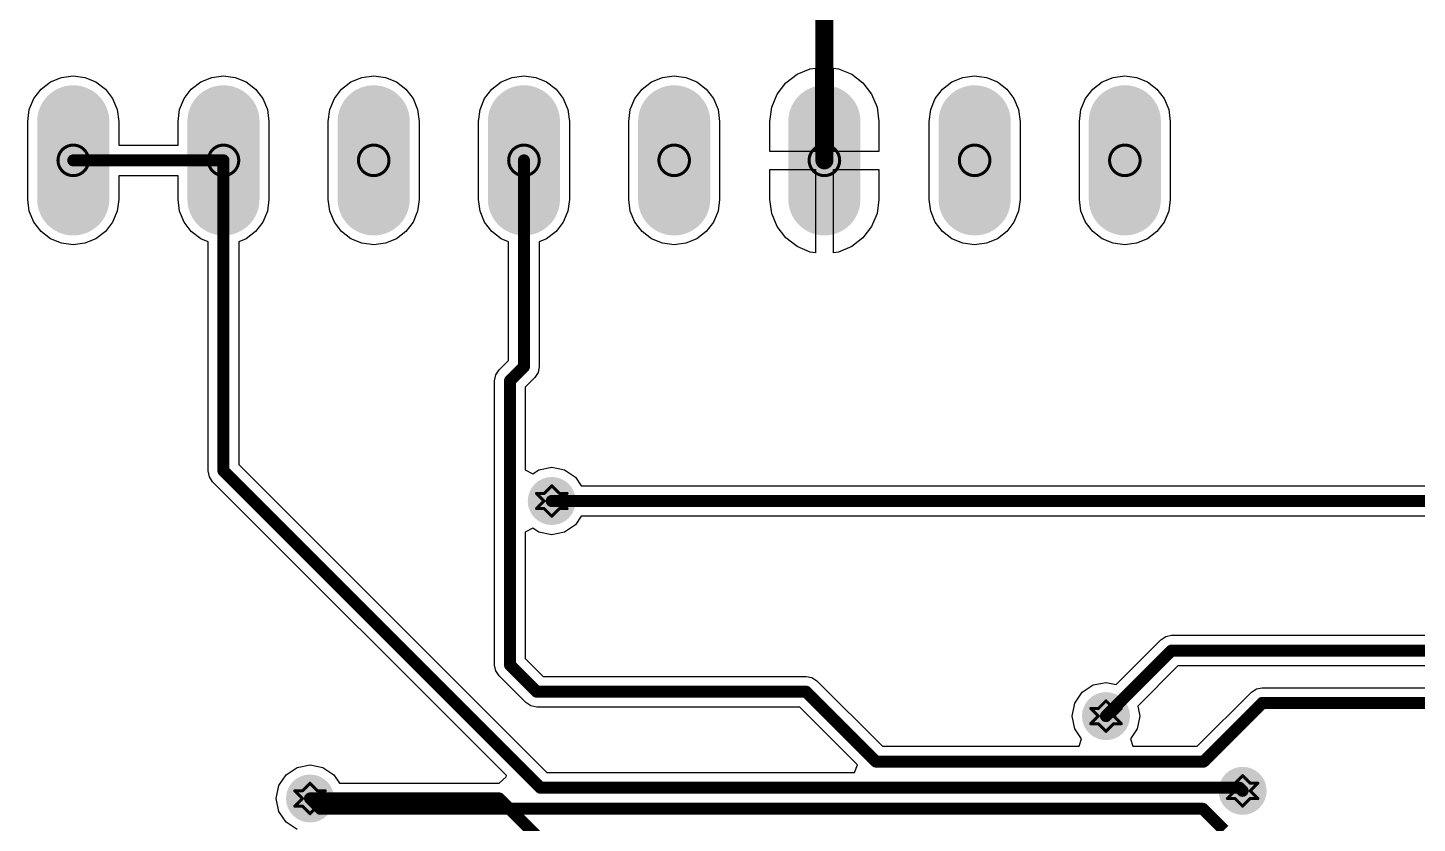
# Paper-space layout 'Лист1' of a CAD drawing. Header units: millimetres. Extents: x 0 to 594, y 0 to 420.
# Drawn here: x 365.58 to 411.77, y 305.27 to 331.73 of the extents above; entities that cross this region are included whole.
import ezdxf

# ---------------------------------------------------------------- set-up
doc = ezdxf.new("R2010")
doc.units = ezdxf.units.MM
for name, color, linetype in [('BottomLayer', 5, 'Continuous'), ('DrillDrawing', 1, 'Continuous'), ('PadHoleLayer', 156, 'Continuous')]:
    doc.layers.add(name, color=color, linetype=linetype)

psp = doc.layouts.new('Лист1')

# ---------------------------------------------------------------- hatches: boundary and pattern name
at = {"layer": 'BottomLayer'}
h = psp.add_hatch(color=5, dxfattribs=at)
edge = h.paths.add_edge_path()
edge.add_arc((367.089, 328.62), 1.199, 0, 180)
edge.add_line((365.891, 328.62), (365.891, 326.023))
edge.add_arc((367.089, 326.023), 1.199, 180, 360)
edge.add_line((368.288, 326.023), (368.288, 328.62))
h = psp.add_hatch(color=5, dxfattribs=at)
edge = h.paths.add_edge_path()
edge.add_arc((372.084, 328.62), 1.199, 0, 180)
edge.add_line((370.885, 328.62), (370.885, 326.023))
edge.add_arc((372.084, 326.023), 1.199, 180, 360)
edge.add_line((373.283, 326.023), (373.283, 328.62))
h = psp.add_hatch(color=5, dxfattribs=at)
edge = h.paths.add_edge_path()
edge.add_arc((377.079, 328.62), 1.199, 0, 180)
edge.add_line((375.88, 328.62), (375.88, 326.023))
edge.add_arc((377.079, 326.023), 1.199, 180, 360)
edge.add_line((378.277, 326.023), (378.277, 328.62))
h = psp.add_hatch(color=5, dxfattribs=at)
edge = h.paths.add_edge_path()
edge.add_arc((382.073, 328.62), 1.199, 0, 180)
edge.add_line((380.875, 328.62), (380.875, 326.023))
edge.add_arc((382.073, 326.023), 1.199, 180, 360)
edge.add_line((383.272, 326.023), (383.272, 328.62))
h = psp.add_hatch(color=5, dxfattribs=at)
edge = h.paths.add_edge_path()
edge.add_arc((387.068, 328.62), 1.199, 0, 180)
edge.add_line((385.869, 328.62), (385.869, 326.023))
edge.add_arc((387.068, 326.023), 1.199, 180, 360)
edge.add_line((388.267, 326.023), (388.267, 328.62))
h = psp.add_hatch(color=5, dxfattribs=at)
edge = h.paths.add_edge_path()
edge.add_arc((392.063, 328.62), 1.199, 0, 180)
edge.add_line((390.864, 328.62), (390.864, 326.023))
edge.add_arc((392.063, 326.023), 1.199, 180, 360)
edge.add_line((393.262, 326.023), (393.262, 328.62))
h = psp.add_hatch(color=5, dxfattribs=at)
edge = h.paths.add_edge_path()
edge.add_arc((397.058, 328.62), 1.199, 0, 180)
edge.add_line((395.859, 328.62), (395.859, 326.023))
edge.add_arc((397.058, 326.023), 1.199, 180, 360)
edge.add_line((398.256, 326.023), (398.256, 328.62))
h = psp.add_hatch(color=5, dxfattribs=at)
edge = h.paths.add_edge_path()
edge.add_arc((402.052, 328.62), 1.199, 0, 180)
edge.add_line((400.853, 328.62), (400.853, 326.023))
edge.add_arc((402.052, 326.023), 1.199, 180, 360)
edge.add_line((403.251, 326.023), (403.251, 328.62))
h = psp.add_hatch(color=5, dxfattribs=at)
edge = h.paths.add_edge_path()
edge.add_arc((382.999, 315.99), 0.799, 0, 360, ccw=False)
h = psp.add_hatch(color=5, dxfattribs=at)
edge = h.paths.add_edge_path()
edge.add_arc((401.426, 308.834), 0.799, 0, 360, ccw=False)
h = psp.add_hatch(color=5, dxfattribs=at)
edge = h.paths.add_edge_path()
edge.add_arc((374.962, 306.094), 0.799, 0, 360, ccw=False)
h = psp.add_hatch(color=5, dxfattribs=at)
edge = h.paths.add_edge_path()
edge.add_arc((405.968, 306.348), 0.799, 0, 360, ccw=False)
at = {"layer": 'PadHoleLayer'}
h = psp.add_hatch(color=156, dxfattribs=at)
edge = h.paths.add_edge_path()
edge.add_arc((367.089, 327.322), 0.599, 0, 360, ccw=False)
h = psp.add_hatch(color=156, dxfattribs=at)
edge = h.paths.add_edge_path()
edge.add_arc((372.084, 327.322), 0.599, 0, 360, ccw=False)
h = psp.add_hatch(color=156, dxfattribs=at)
edge = h.paths.add_edge_path()
edge.add_arc((377.079, 327.322), 0.599, 0, 360, ccw=False)
h = psp.add_hatch(color=156, dxfattribs=at)
edge = h.paths.add_edge_path()
edge.add_arc((382.073, 327.322), 0.599, 0, 360, ccw=False)
h = psp.add_hatch(color=156, dxfattribs=at)
edge = h.paths.add_edge_path()
edge.add_arc((387.068, 327.322), 0.599, 0, 360, ccw=False)
h = psp.add_hatch(color=156, dxfattribs=at)
edge = h.paths.add_edge_path()
edge.add_arc((392.063, 327.322), 0.599, 0, 360, ccw=False)
h = psp.add_hatch(color=156, dxfattribs=at)
edge = h.paths.add_edge_path()
edge.add_arc((397.058, 327.322), 0.599, 0, 360, ccw=False)
h = psp.add_hatch(color=156, dxfattribs=at)
edge = h.paths.add_edge_path()
edge.add_arc((402.052, 327.322), 0.599, 0, 360, ccw=False)

# ---------------------------------------------------------------- linework, layer by layer
at = {"layer": 'BottomLayer'}
for p, q in [((391.156, 330.191), (391.593, 330.372)), ((391.593, 330.372), (391.763, 330.394)), ((391.763, 330.394), (391.763, 327.621)), ((392.362, 327.621), (392.362, 330.394)), ((392.362, 330.394), (392.532, 330.372)), ((392.532, 330.372), (392.97, 330.191)), ((366.021, 329.689), (366.334, 329.929)), ((366.334, 329.929), (366.698, 330.08)), ((366.698, 330.08), (367.089, 330.132)), ((367.089, 330.132), (367.48, 330.08)), ((367.48, 330.08), (367.845, 329.929)), ((367.845, 329.929), (368.158, 329.689)), ((371.015, 329.689), (371.328, 329.929)), ((371.328, 329.929), (371.693, 330.08)), ((371.693, 330.08), (372.084, 330.132)), ((372.084, 330.132), (372.475, 330.08)), ((372.475, 330.08), (372.84, 329.929)), ((372.84, 329.929), (373.153, 329.689)), ((376.01, 329.689), (376.323, 329.929)), ((376.323, 329.929), (376.687, 330.08)), ((376.687, 330.08), (377.079, 330.132)), ((377.079, 330.132), (377.47, 330.08)), ((377.47, 330.08), (377.834, 329.929)), ((377.834, 329.929), (378.147, 329.689)), ((381.005, 329.689), (381.318, 329.929)), ((381.318, 329.929), (381.682, 330.08)), ((381.682, 330.08), (382.073, 330.132)), ((382.073, 330.132), (382.465, 330.08)), ((382.465, 330.08), (382.829, 329.929)), ((382.829, 329.929), (383.142, 329.689)), ((385.999, 329.689), (386.312, 329.929)), ((386.312, 329.929), (386.677, 330.08)), ((386.677, 330.08), (387.068, 330.132)), ((387.068, 330.132), (387.459, 330.08)), ((387.459, 330.08), (387.824, 329.929)), ((387.824, 329.929), (388.137, 329.689)), ((390.492, 329.527), (390.78, 329.903)), ((390.78, 329.903), (391.156, 330.191)), ((392.97, 330.191), (393.345, 329.903)), ((393.345, 329.903), (393.633, 329.527)), ((395.989, 329.689), (396.302, 329.929)), ((396.302, 329.929), (396.666, 330.08)), ((396.666, 330.08), (397.058, 330.132)), ((397.058, 330.132), (397.449, 330.08)), ((397.449, 330.08), (397.813, 329.929)), ((397.813, 329.929), (398.126, 329.689)), ((400.984, 329.689), (401.297, 329.929)), ((401.297, 329.929), (401.661, 330.08)), ((401.661, 330.08), (402.052, 330.132)), ((402.052, 330.132), (402.443, 330.08)), ((402.443, 330.08), (402.808, 329.929)), ((402.808, 329.929), (403.121, 329.689)), ((365.629, 329.011), (365.78, 329.376)), ((365.78, 329.376), (366.021, 329.689)), ((368.158, 329.689), (368.398, 329.376)), ((368.398, 329.376), (368.549, 329.011)), ((370.624, 329.011), (370.775, 329.376)), ((370.775, 329.376), (371.015, 329.689)), ((373.153, 329.689), (373.393, 329.376)), ((373.393, 329.376), (373.544, 329.011)), ((375.619, 329.011), (375.77, 329.376)), ((375.77, 329.376), (376.01, 329.689)), ((378.147, 329.689), (378.388, 329.376)), ((378.388, 329.376), (378.538, 329.011)), ((380.614, 329.011), (380.765, 329.376)), ((380.765, 329.376), (381.005, 329.689)), ((383.142, 329.689), (383.382, 329.376)), ((383.382, 329.376), (383.533, 329.011)), ((385.608, 329.011), (385.759, 329.376)), ((385.759, 329.376), (385.999, 329.689)), ((388.137, 329.689), (388.377, 329.376)), ((388.377, 329.376), (388.528, 329.011)), ((390.311, 329.09), (390.492, 329.527)), ((393.633, 329.527), (393.815, 329.09)), ((395.598, 329.011), (395.749, 329.376)), ((395.749, 329.376), (395.989, 329.689)), ((398.126, 329.689), (398.366, 329.376)), ((398.366, 329.376), (398.517, 329.011)), ((400.592, 329.011), (400.743, 329.376)), ((400.743, 329.376), (400.984, 329.689)), ((403.121, 329.689), (403.361, 329.376)), ((403.361, 329.376), (403.512, 329.011)), ((365.578, 328.62), (365.629, 329.011)), ((368.549, 329.011), (368.601, 328.62)), ((370.573, 328.62), (370.624, 329.011)), ((373.544, 329.011), (373.595, 328.62)), ((375.567, 328.62), (375.619, 329.011)), ((378.538, 329.011), (378.59, 328.62)), ((380.562, 328.62), (380.614, 329.011)), ((383.533, 329.011), (383.585, 328.62)), ((385.557, 328.62), (385.608, 329.011)), ((388.528, 329.011), (388.579, 328.62)), ((390.249, 328.62), (390.311, 329.09)), ((393.815, 329.09), (393.876, 328.62)), ((395.546, 328.62), (395.598, 329.011)), ((398.517, 329.011), (398.569, 328.62)), ((400.541, 328.62), (400.592, 329.011)), ((403.512, 329.011), (403.564, 328.62)), ((365.578, 326.023), (365.578, 328.62)), ((368.601, 328.62), (368.601, 327.831)), ((370.573, 327.831), (370.573, 328.62)), ((373.595, 328.62), (373.595, 326.023)), ((375.567, 326.023), (375.567, 328.62)), ((378.59, 328.62), (378.59, 326.023)), ((380.562, 326.023), (380.562, 328.62)), ((383.585, 328.62), (383.585, 326.023)), ((385.557, 326.023), (385.557, 328.62)), ((388.579, 328.62), (388.579, 326.023)), ((390.249, 327.621), (390.249, 328.62)), ((393.876, 328.62), (393.876, 327.621)), ((395.546, 326.023), (395.546, 328.62)), ((398.569, 328.62), (398.569, 326.023)), ((400.541, 326.023), (400.541, 328.62)), ((403.564, 328.62), (403.564, 326.023)), ((368.601, 327.831), (370.573, 327.831)), ((391.763, 327.621), (390.249, 327.621)), ((393.876, 327.621), (392.362, 327.621)), ((370.573, 326.812), (368.601, 326.812)), ((368.601, 326.812), (368.601, 326.023)), ((370.573, 326.023), (370.573, 326.812)), ((390.249, 326.023), (390.249, 327.022)), ((390.249, 327.022), (391.763, 327.022)), ((391.763, 327.022), (391.763, 324.249)), ((392.362, 324.249), (392.362, 327.022)), ((392.362, 327.022), (393.876, 327.022)), ((393.876, 327.022), (393.876, 326.023)), ((365.629, 325.632), (365.578, 326.023)), ((368.601, 326.023), (368.549, 325.632)), ((370.624, 325.632), (370.573, 326.023)), ((373.595, 326.023), (373.544, 325.632)), ((375.619, 325.632), (375.567, 326.023)), ((378.59, 326.023), (378.538, 325.632)), ((380.614, 325.632), (380.562, 326.023)), ((383.585, 326.023), (383.533, 325.632)), ((385.608, 325.632), (385.557, 326.023)), ((388.579, 326.023), (388.528, 325.632)), ((390.311, 325.554), (390.249, 326.023)), ((393.876, 326.023), (393.815, 325.554)), ((395.598, 325.632), (395.546, 326.023)), ((398.569, 326.023), (398.517, 325.632)), ((400.592, 325.632), (400.541, 326.023)), ((403.564, 326.023), (403.512, 325.632)), ((365.78, 325.267), (365.629, 325.632)), ((366.021, 324.954), (365.78, 325.267)), ((368.398, 325.267), (368.158, 324.954)), ((368.549, 325.632), (368.398, 325.267)), ((370.775, 325.267), (370.624, 325.632)), ((371.015, 324.954), (370.775, 325.267)), ((373.393, 325.267), (373.153, 324.954)), ((373.544, 325.632), (373.393, 325.267)), ((375.77, 325.267), (375.619, 325.632)), ((376.01, 324.954), (375.77, 325.267)), ((378.388, 325.267), (378.147, 324.954)), ((378.538, 325.632), (378.388, 325.267)), ((380.765, 325.267), (380.614, 325.632)), ((381.005, 324.954), (380.765, 325.267)), ((383.382, 325.267), (383.142, 324.954)), ((383.533, 325.632), (383.382, 325.267)), ((385.759, 325.267), (385.608, 325.632)), ((385.999, 324.954), (385.759, 325.267)), ((388.377, 325.267), (388.137, 324.954)), ((388.528, 325.632), (388.377, 325.267)), ((390.492, 325.116), (390.311, 325.554)), ((393.815, 325.554), (393.633, 325.116)), ((395.749, 325.267), (395.598, 325.632)), ((395.989, 324.954), (395.749, 325.267)), ((398.366, 325.267), (398.126, 324.954)), ((398.517, 325.632), (398.366, 325.267)), ((400.743, 325.267), (400.592, 325.632)), ((400.984, 324.954), (400.743, 325.267)), ((403.361, 325.267), (403.121, 324.954)), ((403.512, 325.632), (403.361, 325.267)), ((366.334, 324.714), (366.021, 324.954)), ((368.158, 324.954), (367.845, 324.714)), ((371.328, 324.714), (371.015, 324.954)), ((373.153, 324.954), (372.84, 324.714)), ((376.323, 324.714), (376.01, 324.954)), ((378.147, 324.954), (377.834, 324.714)), ((381.318, 324.714), (381.005, 324.954)), ((383.142, 324.954), (382.829, 324.714)), ((386.312, 324.714), (385.999, 324.954)), ((388.137, 324.954), (387.824, 324.714)), ((390.78, 324.741), (390.492, 325.116)), ((393.633, 325.116), (393.345, 324.741)), ((396.302, 324.714), (395.989, 324.954)), ((398.126, 324.954), (397.813, 324.714)), ((401.297, 324.714), (400.984, 324.954)), ((403.121, 324.954), (402.808, 324.714)), ((366.698, 324.563), (366.334, 324.714)), ((367.089, 324.512), (366.698, 324.563)), ((367.48, 324.563), (367.089, 324.512)), ((367.845, 324.714), (367.48, 324.563)), ((371.575, 324.612), (371.328, 324.714)), ((371.575, 316.99), (371.575, 324.612)), ((372.84, 324.714), (372.593, 324.612)), ((372.593, 324.612), (372.593, 317.201)), ((376.687, 324.563), (376.323, 324.714)), ((377.079, 324.512), (376.687, 324.563)), ((377.47, 324.563), (377.079, 324.512)), ((377.834, 324.714), (377.47, 324.563)), ((381.564, 324.612), (381.318, 324.714)), ((381.564, 320.666), (381.564, 324.612)), ((382.829, 324.714), (382.583, 324.612)), ((382.583, 324.612), (382.583, 320.455)), ((386.677, 324.563), (386.312, 324.714)), ((387.068, 324.512), (386.677, 324.563)), ((387.459, 324.563), (387.068, 324.512)), ((387.824, 324.714), (387.459, 324.563)), ((391.156, 324.452), (390.78, 324.741)), ((391.593, 324.271), (391.156, 324.452)), ((392.97, 324.452), (392.532, 324.271)), ((393.345, 324.741), (392.97, 324.452)), ((396.666, 324.563), (396.302, 324.714)), ((397.058, 324.512), (396.666, 324.563)), ((397.449, 324.563), (397.058, 324.512)), ((397.813, 324.714), (397.449, 324.563)), ((401.661, 324.563), (401.297, 324.714)), ((402.052, 324.512), (401.661, 324.563)), ((402.443, 324.563), (402.052, 324.512)), ((402.808, 324.714), (402.443, 324.563)), ((391.763, 324.249), (391.593, 324.271)), ((392.532, 324.271), (392.362, 324.249)), ((381.249, 320.351), (381.564, 320.666)), ((381.1, 319.991), (381.139, 320.186)), ((381.139, 320.186), (381.249, 320.351)), ((382.544, 320.26), (382.433, 320.095)), ((382.583, 320.455), (382.544, 320.26)), ((381.1, 310.534), (381.1, 319.991)), ((382.433, 320.095), (382.119, 319.78)), ((382.119, 319.78), (382.119, 317.028)), ((371.614, 316.795), (371.575, 316.99)), ((372.593, 317.201), (382.835, 306.959)), ((382.119, 317.028), (382.372, 316.893)), ((382.372, 316.893), (382.57, 317.025)), ((382.57, 317.025), (382.999, 317.11)), ((382.999, 317.11), (383.427, 317.025)), ((383.427, 317.025), (383.791, 316.782)), ((371.724, 316.63), (371.614, 316.795)), ((381.493, 306.86), (371.724, 316.63)), ((383.791, 316.782), (383.98, 316.499)), ((383.98, 316.499), (446.954, 316.499)), ((382.372, 315.086), (382.119, 314.951)), ((382.57, 314.954), (382.372, 315.086)), ((383.791, 315.197), (383.427, 314.954)), ((383.98, 315.48), (383.791, 315.197)), ((446.954, 315.48), (383.98, 315.48)), ((382.119, 314.951), (382.119, 310.745)), ((382.999, 314.869), (382.57, 314.954)), ((383.427, 314.954), (382.999, 314.869)), ((401.76, 309.888), (403.248, 311.377)), ((403.248, 311.377), (403.413, 311.487)), ((403.413, 311.487), (403.608, 311.526)), ((403.608, 311.526), (459.396, 311.526)), ((381.139, 310.339), (381.1, 310.534)), ((382.119, 310.745), (382.708, 310.156)), ((403.819, 310.507), (402.48, 309.168)), ((459.606, 310.507), (403.819, 310.507)), ((381.249, 310.174), (381.139, 310.339)), ((382.137, 309.286), (381.249, 310.174)), ((382.708, 310.156), (391.454, 310.156)), ((391.454, 310.156), (391.649, 310.117)), ((391.649, 310.117), (391.814, 310.006)), ((391.814, 310.006), (393.991, 307.829)), ((400.391, 309.263), (400.634, 309.627)), ((400.634, 309.627), (400.997, 309.869)), ((400.997, 309.869), (401.426, 309.955)), ((401.426, 309.955), (401.76, 309.888)), ((404.458, 307.829), (406.259, 309.63)), ((406.259, 309.63), (406.424, 309.741)), ((406.424, 309.741), (406.619, 309.78)), ((406.619, 309.78), (475.647, 309.78)), ((382.303, 309.176), (382.137, 309.286)), ((382.498, 309.137), (382.303, 309.176)), ((391.243, 309.137), (382.498, 309.137)), ((393.168, 307.212), (391.243, 309.137)), ((400.306, 308.834), (400.391, 309.263)), ((402.48, 309.168), (402.546, 308.834)), ((400.391, 308.406), (400.306, 308.834)), ((402.546, 308.834), (402.461, 308.406)), ((400.606, 308.083), (400.391, 308.406)), ((402.461, 308.406), (402.245, 308.083)), ((393.991, 307.829), (400.53, 307.829)), ((400.53, 307.829), (400.606, 308.083)), ((402.245, 308.083), (402.322, 307.829)), ((402.322, 307.829), (404.458, 307.829)), ((374.533, 307.129), (374.962, 307.214)), ((374.962, 307.214), (375.39, 307.129)), ((393.063, 306.959), (393.168, 307.212)), ((373.927, 306.523), (374.17, 306.886)), ((374.17, 306.886), (374.533, 307.129)), ((375.39, 307.129), (375.754, 306.886)), ((375.754, 306.886), (375.943, 306.603)), ((381.254, 306.603), (381.484, 306.812)), ((381.484, 306.812), (381.493, 306.86)), ((382.835, 306.959), (393.063, 306.959)), ((373.841, 306.094), (373.927, 306.523)), ((375.943, 306.603), (381.254, 306.603)), ((373.927, 305.665), (373.841, 306.094)), ((374.17, 305.302), (373.927, 305.665)), ((374.533, 305.059), (374.17, 305.302))]:
    psp.add_line(p, q, dxfattribs=at)
for points, const_width in [([(392.063, 327.322), (392.063, 333.37)], 0.599), ([(372.084, 327.322), (367.089, 327.322)], 0.4), ([(372.084, 316.99), (372.084, 327.322)], 0.4), ([(382.073, 320.455), (382.073, 327.322)], 0.4), ([(382.073, 320.455), (381.609, 319.991)], 0.4), ([(381.609, 310.534), (381.609, 319.991)], 0.4), ([(382.624, 306.449), (372.084, 316.99)], 0.4), ([(447.935, 315.99), (382.999, 315.99)], 0.4), ([(403.608, 311.016), (401.426, 308.834)], 0.4), ([(459.606, 311.016), (403.608, 311.016)], 0.4), ([(382.498, 309.646), (381.609, 310.534)], 0.4), ([(391.454, 309.646), (382.498, 309.646)], 0.4), ([(393.78, 307.32), (391.454, 309.646)], 0.4), ([(406.619, 309.27), (404.669, 307.32)], 0.4), ([(475.647, 309.27), (406.619, 309.27)], 0.4), ([(404.669, 307.32), (393.78, 307.32)], 0.4), ([(381.254, 306.094), (374.962, 306.094)], 0.4), ([(375.306, 305.75), (374.962, 306.094)], 0.4), ([(381.598, 305.75), (381.254, 306.094)], 0.4), ([(405.866, 306.449), (382.624, 306.449)], 0.4), ([(405.968, 306.348), (405.866, 306.449)], 0.4), ([(381.598, 305.75), (375.306, 305.75)], 0.4), ([(404.648, 305.75), (381.598, 305.75)], 0.4), ([(403.532, 283.816), (381.598, 305.75)], 0.4), ([(405.351, 305.047), (404.648, 305.75)], 0.4)]:
    psp.add_lwpolyline(points, dxfattribs=dict(at, const_width=const_width))
for points, const_width in [([(367.189, 327.322, -1), (366.989, 327.322, -1)], 0.2), ([(372.184, 327.322, -1), (371.984, 327.322, -1)], 0.2), ([(372.184, 327.322, -1), (371.984, 327.322, -1)], 0.2), ([(382.173, 327.322, -1), (381.974, 327.322, -1)], 0.2), ([(392.213, 327.322, -1), (391.913, 327.322, -1)], 0.3), ([(382.173, 320.455, -1), (381.974, 320.455, -1)], 0.2), ([(382.173, 320.455, -1), (381.974, 320.455, -1)], 0.2), ([(381.709, 319.991, -1), (381.51, 319.991, -1)], 0.2), ([(381.709, 319.991, -1), (381.51, 319.991, -1)], 0.2), ([(372.184, 316.99, -1), (371.984, 316.99, -1)], 0.2), ([(372.184, 316.99, -1), (371.984, 316.99, -1)], 0.2), ([(383.098, 315.99, -1), (382.899, 315.99, -1)], 0.2), ([(403.708, 311.016, -1), (403.508, 311.016, -1)], 0.2), ([(403.708, 311.016, -1), (403.508, 311.016, -1)], 0.2), ([(381.709, 310.534, -1), (381.51, 310.534, -1)], 0.2), ([(381.709, 310.534, -1), (381.51, 310.534, -1)], 0.2), ([(382.597, 309.646, -1), (382.398, 309.646, -1)], 0.2), ([(382.597, 309.646, -1), (382.398, 309.646, -1)], 0.2), ([(391.554, 309.646, -1), (391.354, 309.646, -1)], 0.2), ([(391.554, 309.646, -1), (391.354, 309.646, -1)], 0.2), ([(406.719, 309.27, -1), (406.519, 309.27, -1)], 0.2), ([(406.719, 309.27, -1), (406.519, 309.27, -1)], 0.2), ([(401.526, 308.834, -1), (401.326, 308.834, -1)], 0.2), ([(393.88, 307.32, -1), (393.681, 307.32, -1)], 0.2), ([(393.88, 307.32, -1), (393.681, 307.32, -1)], 0.2), ([(404.769, 307.32, -1), (404.569, 307.32, -1)], 0.2), ([(404.769, 307.32, -1), (404.569, 307.32, -1)], 0.2), ([(375.062, 306.094, -1), (374.862, 306.094, -1)], 0.2), ([(375.062, 306.094, -1), (374.862, 306.094, -1)], 0.2), ([(381.354, 306.094, -1), (381.154, 306.094, -1)], 0.2), ([(381.354, 306.094, -1), (381.154, 306.094, -1)], 0.2), ([(382.724, 306.449, -1), (382.525, 306.449, -1)], 0.2), ([(382.724, 306.449, -1), (382.525, 306.449, -1)], 0.2), ([(405.966, 306.449, -1), (405.766, 306.449, -1)], 0.2), ([(405.966, 306.449, -1), (405.766, 306.449, -1)], 0.2), ([(406.068, 306.348, -1), (405.868, 306.348, -1)], 0.2), ([(375.406, 305.75, -1), (375.206, 305.75, -1)], 0.2), ([(375.406, 305.75, -1), (375.206, 305.75, -1)], 0.2), ([(381.698, 305.75, -1), (381.498, 305.75, -1)], 0.2), ([(381.698, 305.75, -1), (381.498, 305.75, -1)], 0.2), ([(381.698, 305.75, -1), (381.498, 305.75, -1)], 0.2), ([(381.698, 305.75, -1), (381.498, 305.75, -1)], 0.2), ([(404.748, 305.75, -1), (404.548, 305.75, -1)], 0.2), ([(404.748, 305.75, -1), (404.548, 305.75, -1)], 0.2)]:
    psp.add_lwpolyline(points, format="xyb", close=True, dxfattribs=dict(at, const_width=const_width))
at = {"layer": 'DrillDrawing'}
for points, const_width in [([(366.582, 327.322, -1), (367.597, 327.322, -1)], 0.101), ([(371.577, 327.322, -1), (372.591, 327.322, -1)], 0.101), ([(376.571, 327.322, -1), (377.586, 327.322, -1)], 0.101), ([(381.566, 327.322, -1), (382.581, 327.322, -1)], 0.101), ([(386.561, 327.322, -1), (387.576, 327.322, -1)], 0.101), ([(391.555, 327.322, -1), (392.57, 327.322, -1)], 0.101), ([(396.55, 327.322, -1), (397.565, 327.322, -1)], 0.101), ([(401.545, 327.322, -1), (402.56, 327.322, -1)], 0.101), ([(366.607, 327.322, -1), (366.556, 327.322, -1)], 0.0507), ([(367.622, 327.322, -1), (367.571, 327.322, -1)], 0.0507), ([(371.602, 327.322, -1), (371.551, 327.322, -1)], 0.0507), ([(372.617, 327.322, -1), (372.566, 327.322, -1)], 0.0507), ([(376.597, 327.322, -1), (376.546, 327.322, -1)], 0.0507), ([(377.611, 327.322, -1), (377.561, 327.322, -1)], 0.0507), ([(381.591, 327.322, -1), (381.541, 327.322, -1)], 0.0507), ([(382.606, 327.322, -1), (382.555, 327.322, -1)], 0.0507), ([(386.586, 327.322, -1), (386.535, 327.322, -1)], 0.0507), ([(387.601, 327.322, -1), (387.55, 327.322, -1)], 0.0507), ([(391.581, 327.322, -1), (391.53, 327.322, -1)], 0.0507), ([(392.596, 327.322, -1), (392.545, 327.322, -1)], 0.0507), ([(396.575, 327.322, -1), (396.525, 327.322, -1)], 0.0507), ([(397.59, 327.322, -1), (397.54, 327.322, -1)], 0.0507), ([(401.57, 327.322, -1), (401.519, 327.322, -1)], 0.0507), ([(402.585, 327.322, -1), (402.534, 327.322, -1)], 0.0507), ([(383.024, 316.497, -1), (382.973, 316.497, -1)], 0.0507), ([(383.024, 316.497, -1), (382.973, 316.497, -1)], 0.0507), ([(382.516, 316.243, -1), (382.466, 316.243, -1)], 0.0507), ([(382.516, 316.243, -1), (382.466, 316.243, -1)], 0.0507), ([(382.77, 316.243, -1), (382.719, 316.243, -1)], 0.0507), ([(382.77, 316.243, -1), (382.719, 316.243, -1)], 0.0507), ([(382.77, 315.99, -1), (382.719, 315.99, -1)], 0.0507), ([(382.77, 315.99, -1), (382.719, 315.99, -1)], 0.0507), ([(383.278, 316.243, -1), (383.227, 316.243, -1)], 0.0507), ([(383.278, 316.243, -1), (383.227, 316.243, -1)], 0.0507), ([(383.278, 315.99, -1), (383.227, 315.99, -1)], 0.0507), ([(383.278, 315.99, -1), (383.227, 315.99, -1)], 0.0507), ([(383.531, 316.243, -1), (383.481, 316.243, -1)], 0.0507), ([(383.531, 316.243, -1), (383.481, 316.243, -1)], 0.0507), ([(382.516, 315.736, -1), (382.466, 315.736, -1)], 0.0507), ([(382.516, 315.736, -1), (382.466, 315.736, -1)], 0.0507), ([(382.77, 315.736, -1), (382.719, 315.736, -1)], 0.0507), ([(382.77, 315.736, -1), (382.719, 315.736, -1)], 0.0507), ([(383.024, 315.482, -1), (382.973, 315.482, -1)], 0.0507), ([(383.024, 315.482, -1), (382.973, 315.482, -1)], 0.0507), ([(383.278, 315.736, -1), (383.227, 315.736, -1)], 0.0507), ([(383.278, 315.736, -1), (383.227, 315.736, -1)], 0.0507), ([(383.531, 315.736, -1), (383.481, 315.736, -1)], 0.0507), ([(383.531, 315.736, -1), (383.481, 315.736, -1)], 0.0507), ([(400.944, 309.088, -1), (400.893, 309.088, -1)], 0.0507), ([(400.944, 309.088, -1), (400.893, 309.088, -1)], 0.0507), ([(401.198, 309.088, -1), (401.147, 309.088, -1)], 0.0507), ([(401.198, 309.088, -1), (401.147, 309.088, -1)], 0.0507), ([(401.451, 309.342, -1), (401.401, 309.342, -1)], 0.0507), ([(401.451, 309.342, -1), (401.401, 309.342, -1)], 0.0507), ([(401.705, 309.088, -1), (401.654, 309.088, -1)], 0.0507), ([(401.705, 309.088, -1), (401.654, 309.088, -1)], 0.0507), ([(401.959, 309.088, -1), (401.908, 309.088, -1)], 0.0507), ([(401.959, 309.088, -1), (401.908, 309.088, -1)], 0.0507), ([(400.944, 308.581, -1), (400.893, 308.581, -1)], 0.0507), ([(400.944, 308.581, -1), (400.893, 308.581, -1)], 0.0507), ([(401.198, 308.834, -1), (401.147, 308.834, -1)], 0.0507), ([(401.198, 308.834, -1), (401.147, 308.834, -1)], 0.0507), ([(401.198, 308.581, -1), (401.147, 308.581, -1)], 0.0507), ([(401.198, 308.581, -1), (401.147, 308.581, -1)], 0.0507), ([(401.705, 308.834, -1), (401.654, 308.834, -1)], 0.0507), ([(401.705, 308.834, -1), (401.654, 308.834, -1)], 0.0507), ([(401.705, 308.581, -1), (401.654, 308.581, -1)], 0.0507), ([(401.705, 308.581, -1), (401.654, 308.581, -1)], 0.0507), ([(401.959, 308.581, -1), (401.908, 308.581, -1)], 0.0507), ([(401.959, 308.581, -1), (401.908, 308.581, -1)], 0.0507), ([(401.451, 308.327, -1), (401.401, 308.327, -1)], 0.0507), ([(401.451, 308.327, -1), (401.401, 308.327, -1)], 0.0507), ([(405.993, 306.855, -1), (405.942, 306.855, -1)], 0.0507), ([(405.993, 306.855, -1), (405.942, 306.855, -1)], 0.0507), ([(374.48, 306.348, -1), (374.429, 306.348, -1)], 0.0507), ([(374.48, 306.348, -1), (374.429, 306.348, -1)], 0.0507), ([(374.733, 306.348, -1), (374.683, 306.348, -1)], 0.0507), ([(374.733, 306.348, -1), (374.683, 306.348, -1)], 0.0507), ([(374.987, 306.601, -1), (374.936, 306.601, -1)], 0.0507), ([(374.987, 306.601, -1), (374.936, 306.601, -1)], 0.0507), ([(375.241, 306.348, -1), (375.19, 306.348, -1)], 0.0507), ([(375.241, 306.348, -1), (375.19, 306.348, -1)], 0.0507), ([(375.495, 306.348, -1), (375.444, 306.348, -1)], 0.0507), ([(375.495, 306.348, -1), (375.444, 306.348, -1)], 0.0507), ([(405.486, 306.601, -1), (405.435, 306.601, -1)], 0.0507), ([(405.486, 306.601, -1), (405.435, 306.601, -1)], 0.0507), ([(405.739, 306.601, -1), (405.689, 306.601, -1)], 0.0507), ([(405.739, 306.601, -1), (405.689, 306.601, -1)], 0.0507), ([(405.739, 306.348, -1), (405.689, 306.348, -1)], 0.0507), ([(405.739, 306.348, -1), (405.689, 306.348, -1)], 0.0507), ([(406.247, 306.601, -1), (406.196, 306.601, -1)], 0.0507), ([(406.247, 306.601, -1), (406.196, 306.601, -1)], 0.0507), ([(406.247, 306.348, -1), (406.196, 306.348, -1)], 0.0507), ([(406.247, 306.348, -1), (406.196, 306.348, -1)], 0.0507), ([(406.501, 306.601, -1), (406.45, 306.601, -1)], 0.0507), ([(406.501, 306.601, -1), (406.45, 306.601, -1)], 0.0507), ([(374.48, 305.84, -1), (374.429, 305.84, -1)], 0.0507), ([(374.48, 305.84, -1), (374.429, 305.84, -1)], 0.0507), ([(374.733, 306.094, -1), (374.683, 306.094, -1)], 0.0507), ([(374.733, 306.094, -1), (374.683, 306.094, -1)], 0.0507), ([(374.733, 305.84, -1), (374.683, 305.84, -1)], 0.0507), ([(374.733, 305.84, -1), (374.683, 305.84, -1)], 0.0507), ([(375.241, 306.094, -1), (375.19, 306.094, -1)], 0.0507), ([(375.241, 306.094, -1), (375.19, 306.094, -1)], 0.0507), ([(375.241, 305.84, -1), (375.19, 305.84, -1)], 0.0507), ([(375.241, 305.84, -1), (375.19, 305.84, -1)], 0.0507), ([(375.495, 305.84, -1), (375.444, 305.84, -1)], 0.0507), ([(375.495, 305.84, -1), (375.444, 305.84, -1)], 0.0507), ([(405.486, 306.094, -1), (405.435, 306.094, -1)], 0.0507), ([(405.486, 306.094, -1), (405.435, 306.094, -1)], 0.0507), ([(405.739, 306.094, -1), (405.689, 306.094, -1)], 0.0507), ([(405.739, 306.094, -1), (405.689, 306.094, -1)], 0.0507), ([(405.993, 305.84, -1), (405.942, 305.84, -1)], 0.0507), ([(405.993, 305.84, -1), (405.942, 305.84, -1)], 0.0507), ([(406.247, 306.094, -1), (406.196, 306.094, -1)], 0.0507), ([(406.247, 306.094, -1), (406.196, 306.094, -1)], 0.0507), ([(406.501, 306.094, -1), (406.45, 306.094, -1)], 0.0507), ([(406.501, 306.094, -1), (406.45, 306.094, -1)], 0.0507), ([(374.987, 305.587, -1), (374.936, 305.587, -1)], 0.0507), ([(374.987, 305.587, -1), (374.936, 305.587, -1)], 0.0507)]:
    psp.add_lwpolyline(points, format="xyb", close=True, dxfattribs=dict(at, const_width=const_width))
at = {"layer": 'DrillDrawing', "const_width": 0.101}
for points in [[(382.999, 316.497), (382.745, 316.243)], [(383.252, 316.243), (382.999, 316.497)], [(382.745, 316.243), (382.491, 316.243)], [(382.745, 315.99), (382.491, 316.243)], [(382.745, 315.99), (382.491, 315.736)], [(383.506, 316.243), (383.252, 315.99)], [(383.506, 316.243), (383.252, 316.243)], [(383.506, 315.736), (383.252, 315.99)], [(382.745, 315.736), (382.491, 315.736)], [(382.999, 315.482), (382.745, 315.736)], [(383.252, 315.736), (382.999, 315.482)], [(383.506, 315.736), (383.252, 315.736)], [(401.172, 309.088), (400.918, 309.088)], [(401.172, 308.834), (400.918, 309.088)], [(401.426, 309.342), (401.172, 309.088)], [(401.68, 309.088), (401.426, 309.342)], [(401.933, 309.088), (401.68, 308.834)], [(401.933, 309.088), (401.68, 309.088)], [(401.172, 308.834), (400.918, 308.581)], [(401.172, 308.581), (400.918, 308.581)], [(401.426, 308.327), (401.172, 308.581)], [(401.68, 308.581), (401.426, 308.327)], [(401.933, 308.581), (401.68, 308.834)], [(401.933, 308.581), (401.68, 308.581)], [(405.968, 306.855), (405.714, 306.601)], [(406.221, 306.601), (405.968, 306.855)], [(374.708, 306.348), (374.454, 306.348)], [(374.708, 306.094), (374.454, 306.348)], [(374.962, 306.601), (374.708, 306.348)], [(375.215, 306.348), (374.962, 306.601)], [(375.469, 306.348), (375.215, 306.094)], [(375.469, 306.348), (375.215, 306.348)], [(405.714, 306.601), (405.46, 306.601)], [(405.714, 306.348), (405.46, 306.601)], [(405.714, 306.348), (405.46, 306.094)], [(406.475, 306.601), (406.221, 306.348)], [(406.475, 306.601), (406.221, 306.601)], [(406.475, 306.094), (406.221, 306.348)], [(374.708, 306.094), (374.454, 305.84)], [(374.708, 305.84), (374.454, 305.84)], [(374.962, 305.587), (374.708, 305.84)], [(375.215, 305.84), (374.962, 305.587)], [(375.469, 305.84), (375.215, 306.094)], [(375.469, 305.84), (375.215, 305.84)], [(405.714, 306.094), (405.46, 306.094)], [(405.968, 305.84), (405.714, 306.094)], [(406.221, 306.094), (405.968, 305.84)], [(406.475, 306.094), (406.221, 306.094)]]:
    psp.add_lwpolyline(points, dxfattribs=at)

doc.saveas('drawing.dxf')
